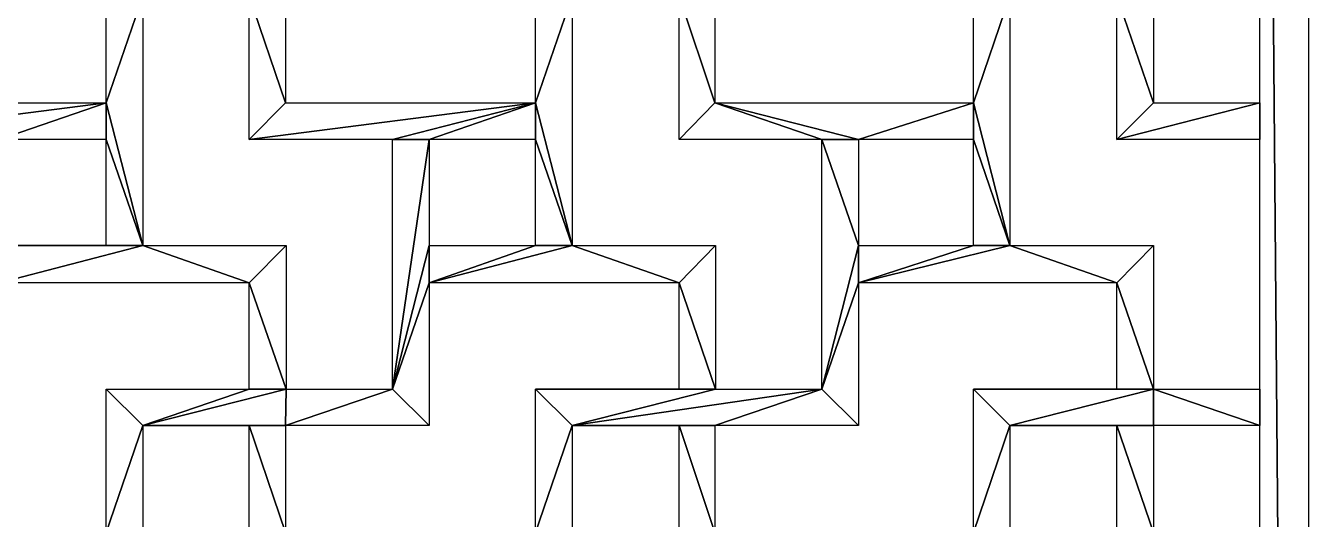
# Model space of a CAD drawing. Header units: centimetres. Extents: x -27.5 to -18.9, y -9.4 to 9.5.
# Drawn here: x -23.065 to -18.888, y 2.455 to 4.063 of the extents above; entities that cross this region are included whole.
import ezdxf

# ---------------------------------------------------------------- set-up
doc = ezdxf.new("R2010")
doc.units = ezdxf.units.CM
doc.header["$MEASUREMENT"] = 0
doc.layers.add('layer 1', color=7, linetype='Continuous')

msp = doc.modelspace()

# ---------------------------------------------------------------- linework, layer by layer
at = {"layer": 'layer 1', "color": 250}
for points in [[(-18.88772, 9.47963), (-18.88772, 9.47963), (-19.04571, 9.3217), (-19.04571, 9.3217), (-19.04571, 9.3217), (-19.04571, 9.3217), (-18.88772, -9.3973), (-18.88772, -9.3973), (-18.88772, -9.3973), (-18.88772, -9.3973), (-18.88772, 9.47963), (-18.88772, 9.47963)], [(-18.88772, 9.47963), (-18.88772, 9.47963), (-19.04571, 9.3217), (-19.04571, 9.3217), (-19.04571, 9.3217), (-19.04571, 9.3217), (-18.88772, -9.3973), (-18.88772, -9.3973), (-18.88772, -9.3973), (-18.88772, -9.3973), (-18.88772, 9.47963), (-18.88772, 9.47963)], [(-19.04571, 9.3217), (-19.04571, 9.3217), (-19.04571, -9.23937), (-19.04571, -9.23937), (-19.04571, -9.23937), (-19.04571, -9.23937), (-18.88772, -9.3973), (-18.88772, -9.3973), (-18.88772, -9.3973), (-18.88772, -9.3973), (-19.04571, 9.3217), (-19.04571, 9.3217)], [(-19.04571, 9.3217), (-19.04571, 9.3217), (-19.04571, -9.23937), (-19.04571, -9.23937), (-19.04571, -9.23937), (-19.04571, -9.23937), (-18.88772, -9.3973), (-18.88772, -9.3973), (-18.88772, -9.3973), (-18.88772, -9.3973), (-19.04571, 9.3217), (-19.04571, 9.3217)], [(-22.80275, 4.27908), (-22.80275, 4.27908), (-22.80275, 3.81177), (-22.80275, 3.81177), (-22.80275, 3.81177), (-22.80275, 3.81177), (-22.68371, 4.16008), (-22.68371, 4.16008), (-22.68371, 4.16008), (-22.68371, 4.16008), (-22.80275, 4.27908), (-22.80275, 4.27908)], [(-22.80275, 4.27908), (-22.80275, 4.27908), (-22.80275, 3.81177), (-22.80275, 3.81177), (-22.80275, 3.81177), (-22.80275, 3.81177), (-22.68371, 4.16008), (-22.68371, 4.16008), (-22.68371, 4.16008), (-22.68371, 4.16008), (-22.80275, 4.27908), (-22.80275, 4.27908)], [(-21.40467, 4.27908), (-21.40467, 4.27908), (-21.40467, 3.81177), (-21.40467, 3.81177), (-21.40467, 3.81177), (-21.40467, 3.81177), (-21.28566, 4.16008), (-21.28566, 4.16008), (-21.28566, 4.16008), (-21.28566, 4.16008), (-21.40467, 4.27908), (-21.40467, 4.27908)], [(-21.40467, 4.27908), (-21.40467, 4.27908), (-21.40467, 3.81177), (-21.40467, 3.81177), (-21.40467, 3.81177), (-21.40467, 3.81177), (-21.28566, 4.16008), (-21.28566, 4.16008), (-21.28566, 4.16008), (-21.28566, 4.16008), (-21.40467, 4.27908), (-21.40467, 4.27908)], [(-19.97847, 4.27908), (-19.97847, 4.27908), (-19.97847, 3.81177), (-19.97847, 3.81177), (-19.97847, 3.81177), (-19.97847, 3.81177), (-19.85946, 4.16008), (-19.85946, 4.16008), (-19.85946, 4.16008), (-19.85946, 4.16008), (-19.97847, 4.27908), (-19.97847, 4.27908)], [(-19.97847, 4.27908), (-19.97847, 4.27908), (-19.97847, 3.81177), (-19.97847, 3.81177), (-19.97847, 3.81177), (-19.97847, 3.81177), (-19.85946, 4.16008), (-19.85946, 4.16008), (-19.85946, 4.16008), (-19.85946, 4.16008), (-19.97847, 4.27908), (-19.97847, 4.27908)], [(-22.68371, 4.16008), (-22.68371, 4.16008), (-22.80275, 3.81177), (-22.80275, 3.81177), (-22.80275, 3.81177), (-22.80275, 3.81177), (-22.68371, 3.34667), (-22.68371, 3.34667), (-22.68371, 3.34667), (-22.68371, 3.34667), (-22.68371, 4.16008), (-22.68371, 4.16008)], [(-22.68371, 4.16008), (-22.68371, 4.16008), (-22.80275, 3.81177), (-22.80275, 3.81177), (-22.80275, 3.81177), (-22.80275, 3.81177), (-22.68371, 3.34667), (-22.68371, 3.34667), (-22.68371, 3.34667), (-22.68371, 3.34667), (-22.68371, 4.16008), (-22.68371, 4.16008)], [(-22.33746, 4.16008), (-22.33746, 4.16008), (-22.33746, 3.69282), (-22.33746, 3.69282), (-22.33746, 3.69282), (-22.33746, 3.69282), (-22.21841, 3.81177), (-22.21841, 3.81177), (-22.21841, 3.81177), (-22.21841, 3.81177), (-22.33746, 4.16008), (-22.33746, 4.16008)], [(-22.33746, 4.16008), (-22.33746, 4.16008), (-22.33746, 3.69282), (-22.33746, 3.69282), (-22.33746, 3.69282), (-22.33746, 3.69282), (-22.21841, 3.81177), (-22.21841, 3.81177), (-22.21841, 3.81177), (-22.21841, 3.81177), (-22.33746, 4.16008), (-22.33746, 4.16008)], [(-22.21841, 4.16008), (-22.21841, 4.16008), (-22.33746, 4.16008), (-22.33746, 4.16008), (-22.33746, 4.16008), (-22.33746, 4.16008), (-22.21841, 3.81177), (-22.21841, 3.81177), (-22.21841, 3.81177), (-22.21841, 3.81177), (-22.21841, 4.16008), (-22.21841, 4.16008)], [(-22.21841, 4.16008), (-22.21841, 4.16008), (-22.33746, 4.16008), (-22.33746, 4.16008), (-22.33746, 4.16008), (-22.33746, 4.16008), (-22.21841, 3.81177), (-22.21841, 3.81177), (-22.21841, 3.81177), (-22.21841, 3.81177), (-22.21841, 4.16008), (-22.21841, 4.16008)], [(-21.28566, 4.16008), (-21.28566, 4.16008), (-21.40467, 3.81177), (-21.40467, 3.81177), (-21.40467, 3.81177), (-21.40467, 3.81177), (-21.28566, 3.34667), (-21.28566, 3.34667), (-21.28566, 3.34667), (-21.28566, 3.34667), (-21.28566, 4.16008), (-21.28566, 4.16008)], [(-21.28566, 4.16008), (-21.28566, 4.16008), (-21.40467, 3.81177), (-21.40467, 3.81177), (-21.40467, 3.81177), (-21.40467, 3.81177), (-21.28566, 3.34667), (-21.28566, 3.34667), (-21.28566, 3.34667), (-21.28566, 3.34667), (-21.28566, 4.16008), (-21.28566, 4.16008)], [(-20.93721, 4.16008), (-20.93721, 4.16008), (-20.93721, 3.69282), (-20.93721, 3.69282), (-20.93721, 3.69282), (-20.93721, 3.69282), (-20.82037, 3.81177), (-20.82037, 3.81177), (-20.82037, 3.81177), (-20.82037, 3.81177), (-20.93721, 4.16008), (-20.93721, 4.16008)], [(-20.93721, 4.16008), (-20.93721, 4.16008), (-20.93721, 3.69282), (-20.93721, 3.69282), (-20.93721, 3.69282), (-20.93721, 3.69282), (-20.82037, 3.81177), (-20.82037, 3.81177), (-20.82037, 3.81177), (-20.82037, 3.81177), (-20.93721, 4.16008), (-20.93721, 4.16008)], [(-20.82037, 4.16008), (-20.82037, 4.16008), (-20.93721, 4.16008), (-20.93721, 4.16008), (-20.93721, 4.16008), (-20.93721, 4.16008), (-20.82037, 3.81177), (-20.82037, 3.81177), (-20.82037, 3.81177), (-20.82037, 3.81177), (-20.82037, 4.16008), (-20.82037, 4.16008)], [(-20.82037, 4.16008), (-20.82037, 4.16008), (-20.93721, 4.16008), (-20.93721, 4.16008), (-20.93721, 4.16008), (-20.93721, 4.16008), (-20.82037, 3.81177), (-20.82037, 3.81177), (-20.82037, 3.81177), (-20.82037, 3.81177), (-20.82037, 4.16008), (-20.82037, 4.16008)], [(-19.85946, 4.16008), (-19.85946, 4.16008), (-19.97847, 3.81177), (-19.97847, 3.81177), (-19.97847, 3.81177), (-19.97847, 3.81177), (-19.85946, 3.34667), (-19.85946, 3.34667), (-19.85946, 3.34667), (-19.85946, 3.34667), (-19.85946, 4.16008), (-19.85946, 4.16008)], [(-19.85946, 4.16008), (-19.85946, 4.16008), (-19.97847, 3.81177), (-19.97847, 3.81177), (-19.97847, 3.81177), (-19.97847, 3.81177), (-19.85946, 3.34667), (-19.85946, 3.34667), (-19.85946, 3.34667), (-19.85946, 3.34667), (-19.85946, 4.16008), (-19.85946, 4.16008)], [(-19.51101, 4.16008), (-19.51101, 4.16008), (-19.51101, 3.69282), (-19.51101, 3.69282), (-19.51101, 3.69282), (-19.51101, 3.69282), (-19.39197, 3.81177), (-19.39197, 3.81177), (-19.39197, 3.81177), (-19.39197, 3.81177), (-19.51101, 4.16008), (-19.51101, 4.16008)], [(-19.51101, 4.16008), (-19.51101, 4.16008), (-19.51101, 3.69282), (-19.51101, 3.69282), (-19.51101, 3.69282), (-19.51101, 3.69282), (-19.39197, 3.81177), (-19.39197, 3.81177), (-19.39197, 3.81177), (-19.39197, 3.81177), (-19.51101, 4.16008), (-19.51101, 4.16008)], [(-19.39197, 4.16008), (-19.39197, 4.16008), (-19.51101, 4.16008), (-19.51101, 4.16008), (-19.51101, 4.16008), (-19.51101, 4.16008), (-19.39197, 3.81177), (-19.39197, 3.81177), (-19.39197, 3.81177), (-19.39197, 3.81177), (-19.39197, 4.16008), (-19.39197, 4.16008)], [(-19.39197, 4.16008), (-19.39197, 4.16008), (-19.51101, 4.16008), (-19.51101, 4.16008), (-19.51101, 4.16008), (-19.51101, 4.16008), (-19.39197, 3.81177), (-19.39197, 3.81177), (-19.39197, 3.81177), (-19.39197, 3.81177), (-19.39197, 4.16008), (-19.39197, 4.16008)], [(-22.80275, 3.81177), (-22.80275, 3.81177), (-23.73551, 3.69282), (-23.73551, 3.69282), (-23.73551, 3.69282), (-23.73551, 3.69282), (-23.15117, 3.69282), (-23.15117, 3.69282), (-23.15117, 3.69282), (-23.15117, 3.69282), (-22.80275, 3.81177), (-22.80275, 3.81177)], [(-22.80275, 3.81177), (-22.80275, 3.81177), (-23.73551, 3.69282), (-23.73551, 3.69282), (-23.73551, 3.69282), (-23.73551, 3.69282), (-23.15117, 3.69282), (-23.15117, 3.69282), (-23.15117, 3.69282), (-23.15117, 3.69282), (-22.80275, 3.81177), (-22.80275, 3.81177)], [(-23.6165, 3.81177), (-23.6165, 3.81177), (-23.73551, 3.69282), (-23.73551, 3.69282), (-23.73551, 3.69282), (-23.73551, 3.69282), (-22.80275, 3.81177), (-22.80275, 3.81177), (-22.80275, 3.81177), (-22.80275, 3.81177), (-23.6165, 3.81177), (-23.6165, 3.81177)], [(-23.6165, 3.81177), (-23.6165, 3.81177), (-23.73551, 3.69282), (-23.73551, 3.69282), (-23.73551, 3.69282), (-23.73551, 3.69282), (-22.80275, 3.81177), (-22.80275, 3.81177), (-22.80275, 3.81177), (-22.80275, 3.81177), (-23.6165, 3.81177), (-23.6165, 3.81177)], [(-22.80275, 3.81177), (-22.80275, 3.81177), (-23.15117, 3.69282), (-23.15117, 3.69282), (-23.15117, 3.69282), (-23.15117, 3.69282), (-22.80275, 3.69282), (-22.80275, 3.69282), (-22.80275, 3.69282), (-22.80275, 3.69282), (-22.80275, 3.81177), (-22.80275, 3.81177)], [(-22.80275, 3.81177), (-22.80275, 3.81177), (-23.15117, 3.69282), (-23.15117, 3.69282), (-23.15117, 3.69282), (-23.15117, 3.69282), (-22.80275, 3.69282), (-22.80275, 3.69282), (-22.80275, 3.69282), (-22.80275, 3.69282), (-22.80275, 3.81177), (-22.80275, 3.81177)], [(-22.80275, 3.81177), (-22.80275, 3.81177), (-22.80275, 3.69282), (-22.80275, 3.69282), (-22.80275, 3.69282), (-22.80275, 3.69282), (-22.68371, 3.34667), (-22.68371, 3.34667), (-22.68371, 3.34667), (-22.68371, 3.34667), (-22.80275, 3.81177), (-22.80275, 3.81177)], [(-22.80275, 3.81177), (-22.80275, 3.81177), (-22.80275, 3.69282), (-22.80275, 3.69282), (-22.80275, 3.69282), (-22.80275, 3.69282), (-22.68371, 3.34667), (-22.68371, 3.34667), (-22.68371, 3.34667), (-22.68371, 3.34667), (-22.80275, 3.81177), (-22.80275, 3.81177)], [(-21.40467, 3.81177), (-21.40467, 3.81177), (-22.33746, 3.69282), (-22.33746, 3.69282), (-22.33746, 3.69282), (-22.33746, 3.69282), (-21.86996, 3.69282), (-21.86996, 3.69282), (-21.86996, 3.69282), (-21.86996, 3.69282), (-21.40467, 3.81177), (-21.40467, 3.81177)], [(-21.40467, 3.81177), (-21.40467, 3.81177), (-22.33746, 3.69282), (-22.33746, 3.69282), (-22.33746, 3.69282), (-22.33746, 3.69282), (-21.86996, 3.69282), (-21.86996, 3.69282), (-21.86996, 3.69282), (-21.86996, 3.69282), (-21.40467, 3.81177), (-21.40467, 3.81177)], [(-22.21841, 3.81177), (-22.21841, 3.81177), (-22.33746, 3.69282), (-22.33746, 3.69282), (-22.33746, 3.69282), (-22.33746, 3.69282), (-21.40467, 3.81177), (-21.40467, 3.81177), (-21.40467, 3.81177), (-21.40467, 3.81177), (-22.21841, 3.81177), (-22.21841, 3.81177)], [(-22.21841, 3.81177), (-22.21841, 3.81177), (-22.33746, 3.69282), (-22.33746, 3.69282), (-22.33746, 3.69282), (-22.33746, 3.69282), (-21.40467, 3.81177), (-21.40467, 3.81177), (-21.40467, 3.81177), (-21.40467, 3.81177), (-22.21841, 3.81177), (-22.21841, 3.81177)], [(-21.40467, 3.81177), (-21.40467, 3.81177), (-21.86996, 3.69282), (-21.86996, 3.69282), (-21.86996, 3.69282), (-21.86996, 3.69282), (-21.75096, 3.69282), (-21.75096, 3.69282), (-21.75096, 3.69282), (-21.75096, 3.69282), (-21.40467, 3.81177), (-21.40467, 3.81177)], [(-21.40467, 3.81177), (-21.40467, 3.81177), (-21.86996, 3.69282), (-21.86996, 3.69282), (-21.86996, 3.69282), (-21.86996, 3.69282), (-21.75096, 3.69282), (-21.75096, 3.69282), (-21.75096, 3.69282), (-21.75096, 3.69282), (-21.40467, 3.81177), (-21.40467, 3.81177)], [(-21.40467, 3.81177), (-21.40467, 3.81177), (-21.75096, 3.69282), (-21.75096, 3.69282), (-21.75096, 3.69282), (-21.75096, 3.69282), (-21.40467, 3.69282), (-21.40467, 3.69282), (-21.40467, 3.69282), (-21.40467, 3.69282), (-21.40467, 3.81177), (-21.40467, 3.81177)], [(-21.40467, 3.81177), (-21.40467, 3.81177), (-21.75096, 3.69282), (-21.75096, 3.69282), (-21.75096, 3.69282), (-21.75096, 3.69282), (-21.40467, 3.69282), (-21.40467, 3.69282), (-21.40467, 3.69282), (-21.40467, 3.69282), (-21.40467, 3.81177), (-21.40467, 3.81177)], [(-21.40467, 3.81177), (-21.40467, 3.81177), (-21.40467, 3.69282), (-21.40467, 3.69282), (-21.40467, 3.69282), (-21.40467, 3.69282), (-21.28566, 3.34667), (-21.28566, 3.34667), (-21.28566, 3.34667), (-21.28566, 3.34667), (-21.40467, 3.81177), (-21.40467, 3.81177)], [(-21.40467, 3.81177), (-21.40467, 3.81177), (-21.40467, 3.69282), (-21.40467, 3.69282), (-21.40467, 3.69282), (-21.40467, 3.69282), (-21.28566, 3.34667), (-21.28566, 3.34667), (-21.28566, 3.34667), (-21.28566, 3.34667), (-21.40467, 3.81177), (-21.40467, 3.81177)], [(-20.82037, 3.81177), (-20.82037, 3.81177), (-20.93721, 3.69282), (-20.93721, 3.69282), (-20.93721, 3.69282), (-20.93721, 3.69282), (-20.47191, 3.69282), (-20.47191, 3.69282), (-20.47191, 3.69282), (-20.47191, 3.69282), (-20.82037, 3.81177), (-20.82037, 3.81177)], [(-20.82037, 3.81177), (-20.82037, 3.81177), (-20.93721, 3.69282), (-20.93721, 3.69282), (-20.93721, 3.69282), (-20.93721, 3.69282), (-20.47191, 3.69282), (-20.47191, 3.69282), (-20.47191, 3.69282), (-20.47191, 3.69282), (-20.82037, 3.81177), (-20.82037, 3.81177)], [(-20.35287, 3.69282), (-20.35287, 3.69282), (-19.97847, 3.81177), (-19.97847, 3.81177), (-19.97847, 3.81177), (-19.97847, 3.81177), (-20.82037, 3.81177), (-20.82037, 3.81177), (-20.82037, 3.81177), (-20.82037, 3.81177), (-20.35287, 3.69282), (-20.35287, 3.69282)], [(-20.35287, 3.69282), (-20.35287, 3.69282), (-19.97847, 3.81177), (-19.97847, 3.81177), (-19.97847, 3.81177), (-19.97847, 3.81177), (-20.82037, 3.81177), (-20.82037, 3.81177), (-20.82037, 3.81177), (-20.82037, 3.81177), (-20.35287, 3.69282), (-20.35287, 3.69282)], [(-20.82037, 3.81177), (-20.82037, 3.81177), (-20.47191, 3.69282), (-20.47191, 3.69282), (-20.47191, 3.69282), (-20.47191, 3.69282), (-20.35287, 3.69282), (-20.35287, 3.69282), (-20.35287, 3.69282), (-20.35287, 3.69282), (-20.82037, 3.81177), (-20.82037, 3.81177)], [(-20.82037, 3.81177), (-20.82037, 3.81177), (-20.47191, 3.69282), (-20.47191, 3.69282), (-20.47191, 3.69282), (-20.47191, 3.69282), (-20.35287, 3.69282), (-20.35287, 3.69282), (-20.35287, 3.69282), (-20.35287, 3.69282), (-20.82037, 3.81177), (-20.82037, 3.81177)], [(-19.97847, 3.81177), (-19.97847, 3.81177), (-20.35287, 3.69282), (-20.35287, 3.69282), (-20.35287, 3.69282), (-20.35287, 3.69282), (-19.97847, 3.69282), (-19.97847, 3.69282), (-19.97847, 3.69282), (-19.97847, 3.69282), (-19.97847, 3.81177), (-19.97847, 3.81177)], [(-19.97847, 3.81177), (-19.97847, 3.81177), (-20.35287, 3.69282), (-20.35287, 3.69282), (-20.35287, 3.69282), (-20.35287, 3.69282), (-19.97847, 3.69282), (-19.97847, 3.69282), (-19.97847, 3.69282), (-19.97847, 3.69282), (-19.97847, 3.81177), (-19.97847, 3.81177)], [(-19.97847, 3.81177), (-19.97847, 3.81177), (-19.97847, 3.69282), (-19.97847, 3.69282), (-19.97847, 3.69282), (-19.97847, 3.69282), (-19.85946, 3.34667), (-19.85946, 3.34667), (-19.85946, 3.34667), (-19.85946, 3.34667), (-19.97847, 3.81177), (-19.97847, 3.81177)], [(-19.97847, 3.81177), (-19.97847, 3.81177), (-19.97847, 3.69282), (-19.97847, 3.69282), (-19.97847, 3.69282), (-19.97847, 3.69282), (-19.85946, 3.34667), (-19.85946, 3.34667), (-19.85946, 3.34667), (-19.85946, 3.34667), (-19.97847, 3.81177), (-19.97847, 3.81177)], [(-19.04571, 3.81177), (-19.04571, 3.81177), (-19.51101, 3.69282), (-19.51101, 3.69282), (-19.51101, 3.69282), (-19.51101, 3.69282), (-19.04571, 3.69282), (-19.04571, 3.69282), (-19.04571, 3.69282), (-19.04571, 3.69282), (-19.04571, 3.81177), (-19.04571, 3.81177)], [(-19.04571, 3.81177), (-19.04571, 3.81177), (-19.51101, 3.69282), (-19.51101, 3.69282), (-19.51101, 3.69282), (-19.51101, 3.69282), (-19.04571, 3.69282), (-19.04571, 3.69282), (-19.04571, 3.69282), (-19.04571, 3.69282), (-19.04571, 3.81177), (-19.04571, 3.81177)], [(-19.51101, 3.69282), (-19.51101, 3.69282), (-19.04571, 3.81177), (-19.04571, 3.81177), (-19.04571, 3.81177), (-19.04571, 3.81177), (-19.39197, 3.81177), (-19.39197, 3.81177), (-19.39197, 3.81177), (-19.39197, 3.81177), (-19.51101, 3.69282), (-19.51101, 3.69282)], [(-19.51101, 3.69282), (-19.51101, 3.69282), (-19.04571, 3.81177), (-19.04571, 3.81177), (-19.04571, 3.81177), (-19.04571, 3.81177), (-19.39197, 3.81177), (-19.39197, 3.81177), (-19.39197, 3.81177), (-19.39197, 3.81177), (-19.51101, 3.69282), (-19.51101, 3.69282)], [(-22.80275, 3.69282), (-22.80275, 3.69282), (-22.80275, 3.34667), (-22.80275, 3.34667), (-22.80275, 3.34667), (-22.80275, 3.34667), (-22.68371, 3.34667), (-22.68371, 3.34667), (-22.68371, 3.34667), (-22.68371, 3.34667), (-22.80275, 3.69282), (-22.80275, 3.69282)], [(-22.80275, 3.69282), (-22.80275, 3.69282), (-22.80275, 3.34667), (-22.80275, 3.34667), (-22.80275, 3.34667), (-22.80275, 3.34667), (-22.68371, 3.34667), (-22.68371, 3.34667), (-22.68371, 3.34667), (-22.68371, 3.34667), (-22.80275, 3.69282), (-22.80275, 3.69282)], [(-21.75096, 3.69282), (-21.75096, 3.69282), (-21.86996, 2.87941), (-21.86996, 2.87941), (-21.86996, 2.87941), (-21.86996, 2.87941), (-21.75096, 3.34667), (-21.75096, 3.34667), (-21.75096, 3.34667), (-21.75096, 3.34667), (-21.75096, 3.69282), (-21.75096, 3.69282)], [(-21.75096, 3.69282), (-21.75096, 3.69282), (-21.86996, 2.87941), (-21.86996, 2.87941), (-21.86996, 2.87941), (-21.86996, 2.87941), (-21.75096, 3.34667), (-21.75096, 3.34667), (-21.75096, 3.34667), (-21.75096, 3.34667), (-21.75096, 3.69282), (-21.75096, 3.69282)], [(-21.86996, 3.69282), (-21.86996, 3.69282), (-21.86996, 2.87941), (-21.86996, 2.87941), (-21.86996, 2.87941), (-21.86996, 2.87941), (-21.75096, 3.69282), (-21.75096, 3.69282), (-21.75096, 3.69282), (-21.75096, 3.69282), (-21.86996, 3.69282), (-21.86996, 3.69282)], [(-21.86996, 3.69282), (-21.86996, 3.69282), (-21.86996, 2.87941), (-21.86996, 2.87941), (-21.86996, 2.87941), (-21.86996, 2.87941), (-21.75096, 3.69282), (-21.75096, 3.69282), (-21.75096, 3.69282), (-21.75096, 3.69282), (-21.86996, 3.69282), (-21.86996, 3.69282)], [(-21.40467, 3.69282), (-21.40467, 3.69282), (-21.40467, 3.34667), (-21.40467, 3.34667), (-21.40467, 3.34667), (-21.40467, 3.34667), (-21.28566, 3.34667), (-21.28566, 3.34667), (-21.28566, 3.34667), (-21.28566, 3.34667), (-21.40467, 3.69282), (-21.40467, 3.69282)], [(-21.40467, 3.69282), (-21.40467, 3.69282), (-21.40467, 3.34667), (-21.40467, 3.34667), (-21.40467, 3.34667), (-21.40467, 3.34667), (-21.28566, 3.34667), (-21.28566, 3.34667), (-21.28566, 3.34667), (-21.28566, 3.34667), (-21.40467, 3.69282), (-21.40467, 3.69282)], [(-20.47191, 3.69282), (-20.47191, 3.69282), (-20.47191, 2.87941), (-20.47191, 2.87941), (-20.47191, 2.87941), (-20.47191, 2.87941), (-20.35287, 3.34667), (-20.35287, 3.34667), (-20.35287, 3.34667), (-20.35287, 3.34667), (-20.47191, 3.69282), (-20.47191, 3.69282)], [(-20.47191, 3.69282), (-20.47191, 3.69282), (-20.47191, 2.87941), (-20.47191, 2.87941), (-20.47191, 2.87941), (-20.47191, 2.87941), (-20.35287, 3.34667), (-20.35287, 3.34667), (-20.35287, 3.34667), (-20.35287, 3.34667), (-20.47191, 3.69282), (-20.47191, 3.69282)], [(-20.35287, 3.69282), (-20.35287, 3.69282), (-20.47191, 3.69282), (-20.47191, 3.69282), (-20.47191, 3.69282), (-20.47191, 3.69282), (-20.35287, 3.34667), (-20.35287, 3.34667), (-20.35287, 3.34667), (-20.35287, 3.34667), (-20.35287, 3.69282), (-20.35287, 3.69282)], [(-20.35287, 3.69282), (-20.35287, 3.69282), (-20.47191, 3.69282), (-20.47191, 3.69282), (-20.47191, 3.69282), (-20.47191, 3.69282), (-20.35287, 3.34667), (-20.35287, 3.34667), (-20.35287, 3.34667), (-20.35287, 3.34667), (-20.35287, 3.69282), (-20.35287, 3.69282)], [(-19.97847, 3.69282), (-19.97847, 3.69282), (-19.97847, 3.34667), (-19.97847, 3.34667), (-19.97847, 3.34667), (-19.97847, 3.34667), (-19.85946, 3.34667), (-19.85946, 3.34667), (-19.85946, 3.34667), (-19.85946, 3.34667), (-19.97847, 3.69282), (-19.97847, 3.69282)], [(-19.97847, 3.69282), (-19.97847, 3.69282), (-19.97847, 3.34667), (-19.97847, 3.34667), (-19.97847, 3.34667), (-19.97847, 3.34667), (-19.85946, 3.34667), (-19.85946, 3.34667), (-19.85946, 3.34667), (-19.85946, 3.34667), (-19.97847, 3.69282), (-19.97847, 3.69282)], [(-22.68371, 3.34667), (-22.68371, 3.34667), (-23.15117, 3.22556), (-23.15117, 3.22556), (-23.15117, 3.22556), (-23.15117, 3.22556), (-22.33746, 3.22556), (-22.33746, 3.22556), (-22.33746, 3.22556), (-22.33746, 3.22556), (-22.68371, 3.34667), (-22.68371, 3.34667)], [(-22.68371, 3.34667), (-22.68371, 3.34667), (-23.15117, 3.22556), (-23.15117, 3.22556), (-23.15117, 3.22556), (-23.15117, 3.22556), (-22.33746, 3.22556), (-22.33746, 3.22556), (-22.33746, 3.22556), (-22.33746, 3.22556), (-22.68371, 3.34667), (-22.68371, 3.34667)], [(-23.15117, 3.34667), (-23.15117, 3.34667), (-23.15117, 3.22556), (-23.15117, 3.22556), (-23.15117, 3.22556), (-23.15117, 3.22556), (-22.68371, 3.34667), (-22.68371, 3.34667), (-22.68371, 3.34667), (-22.68371, 3.34667), (-23.15117, 3.34667), (-23.15117, 3.34667)], [(-23.15117, 3.34667), (-23.15117, 3.34667), (-23.15117, 3.22556), (-23.15117, 3.22556), (-23.15117, 3.22556), (-23.15117, 3.22556), (-22.68371, 3.34667), (-22.68371, 3.34667), (-22.68371, 3.34667), (-22.68371, 3.34667), (-23.15117, 3.34667), (-23.15117, 3.34667)], [(-22.80275, 3.34667), (-22.80275, 3.34667), (-23.15117, 3.34667), (-23.15117, 3.34667), (-23.15117, 3.34667), (-23.15117, 3.34667), (-22.68371, 3.34667), (-22.68371, 3.34667), (-22.68371, 3.34667), (-22.68371, 3.34667), (-22.80275, 3.34667), (-22.80275, 3.34667)], [(-22.80275, 3.34667), (-22.80275, 3.34667), (-23.15117, 3.34667), (-23.15117, 3.34667), (-23.15117, 3.34667), (-23.15117, 3.34667), (-22.68371, 3.34667), (-22.68371, 3.34667), (-22.68371, 3.34667), (-22.68371, 3.34667), (-22.80275, 3.34667), (-22.80275, 3.34667)], [(-22.68371, 3.34667), (-22.68371, 3.34667), (-22.33746, 3.22556), (-22.33746, 3.22556), (-22.33746, 3.22556), (-22.33746, 3.22556), (-22.21625, 3.34667), (-22.21625, 3.34667), (-22.21625, 3.34667), (-22.21625, 3.34667), (-22.68371, 3.34667), (-22.68371, 3.34667)], [(-22.68371, 3.34667), (-22.68371, 3.34667), (-22.33746, 3.22556), (-22.33746, 3.22556), (-22.33746, 3.22556), (-22.33746, 3.22556), (-22.21625, 3.34667), (-22.21625, 3.34667), (-22.21625, 3.34667), (-22.21625, 3.34667), (-22.68371, 3.34667), (-22.68371, 3.34667)], [(-22.21625, 3.34667), (-22.21625, 3.34667), (-22.33746, 3.22556), (-22.33746, 3.22556), (-22.33746, 3.22556), (-22.33746, 3.22556), (-22.21625, 2.87941), (-22.21625, 2.87941), (-22.21625, 2.87941), (-22.21625, 2.87941), (-22.21625, 3.34667), (-22.21625, 3.34667)], [(-22.21625, 3.34667), (-22.21625, 3.34667), (-22.33746, 3.22556), (-22.33746, 3.22556), (-22.33746, 3.22556), (-22.33746, 3.22556), (-22.21625, 2.87941), (-22.21625, 2.87941), (-22.21625, 2.87941), (-22.21625, 2.87941), (-22.21625, 3.34667), (-22.21625, 3.34667)], [(-21.75096, 3.34667), (-21.75096, 3.34667), (-21.86996, 2.87941), (-21.86996, 2.87941), (-21.86996, 2.87941), (-21.86996, 2.87941), (-21.75096, 3.22556), (-21.75096, 3.22556), (-21.75096, 3.22556), (-21.75096, 3.22556), (-21.75096, 3.34667), (-21.75096, 3.34667)], [(-21.75096, 3.34667), (-21.75096, 3.34667), (-21.86996, 2.87941), (-21.86996, 2.87941), (-21.86996, 2.87941), (-21.86996, 2.87941), (-21.75096, 3.22556), (-21.75096, 3.22556), (-21.75096, 3.22556), (-21.75096, 3.22556), (-21.75096, 3.34667), (-21.75096, 3.34667)], [(-21.28566, 3.34667), (-21.28566, 3.34667), (-21.75096, 3.22556), (-21.75096, 3.22556), (-21.75096, 3.22556), (-21.75096, 3.22556), (-20.93721, 3.22556), (-20.93721, 3.22556), (-20.93721, 3.22556), (-20.93721, 3.22556), (-21.28566, 3.34667), (-21.28566, 3.34667)], [(-21.28566, 3.34667), (-21.28566, 3.34667), (-21.75096, 3.22556), (-21.75096, 3.22556), (-21.75096, 3.22556), (-21.75096, 3.22556), (-20.93721, 3.22556), (-20.93721, 3.22556), (-20.93721, 3.22556), (-20.93721, 3.22556), (-21.28566, 3.34667), (-21.28566, 3.34667)], [(-21.40467, 3.34667), (-21.40467, 3.34667), (-21.75096, 3.22556), (-21.75096, 3.22556), (-21.75096, 3.22556), (-21.75096, 3.22556), (-21.28566, 3.34667), (-21.28566, 3.34667), (-21.28566, 3.34667), (-21.28566, 3.34667), (-21.40467, 3.34667), (-21.40467, 3.34667)], [(-21.40467, 3.34667), (-21.40467, 3.34667), (-21.75096, 3.22556), (-21.75096, 3.22556), (-21.75096, 3.22556), (-21.75096, 3.22556), (-21.28566, 3.34667), (-21.28566, 3.34667), (-21.28566, 3.34667), (-21.28566, 3.34667), (-21.40467, 3.34667), (-21.40467, 3.34667)], [(-21.75096, 3.22556), (-21.75096, 3.22556), (-21.40467, 3.34667), (-21.40467, 3.34667), (-21.40467, 3.34667), (-21.40467, 3.34667), (-21.75096, 3.34667), (-21.75096, 3.34667), (-21.75096, 3.34667), (-21.75096, 3.34667), (-21.75096, 3.22556), (-21.75096, 3.22556)], [(-21.75096, 3.22556), (-21.75096, 3.22556), (-21.40467, 3.34667), (-21.40467, 3.34667), (-21.40467, 3.34667), (-21.40467, 3.34667), (-21.75096, 3.34667), (-21.75096, 3.34667), (-21.75096, 3.34667), (-21.75096, 3.34667), (-21.75096, 3.22556), (-21.75096, 3.22556)], [(-21.28566, 3.34667), (-21.28566, 3.34667), (-20.93721, 3.22556), (-20.93721, 3.22556), (-20.93721, 3.22556), (-20.93721, 3.22556), (-20.81817, 3.34667), (-20.81817, 3.34667), (-20.81817, 3.34667), (-20.81817, 3.34667), (-21.28566, 3.34667), (-21.28566, 3.34667)], [(-21.28566, 3.34667), (-21.28566, 3.34667), (-20.93721, 3.22556), (-20.93721, 3.22556), (-20.93721, 3.22556), (-20.93721, 3.22556), (-20.81817, 3.34667), (-20.81817, 3.34667), (-20.81817, 3.34667), (-20.81817, 3.34667), (-21.28566, 3.34667), (-21.28566, 3.34667)], [(-20.81817, 3.34667), (-20.81817, 3.34667), (-20.93721, 3.22556), (-20.93721, 3.22556), (-20.93721, 3.22556), (-20.93721, 3.22556), (-20.81817, 2.87941), (-20.81817, 2.87941), (-20.81817, 2.87941), (-20.81817, 2.87941), (-20.81817, 3.34667), (-20.81817, 3.34667)], [(-20.81817, 3.34667), (-20.81817, 3.34667), (-20.93721, 3.22556), (-20.93721, 3.22556), (-20.93721, 3.22556), (-20.93721, 3.22556), (-20.81817, 2.87941), (-20.81817, 2.87941), (-20.81817, 2.87941), (-20.81817, 2.87941), (-20.81817, 3.34667), (-20.81817, 3.34667)], [(-20.35287, 3.34667), (-20.35287, 3.34667), (-20.47191, 2.87941), (-20.47191, 2.87941), (-20.47191, 2.87941), (-20.47191, 2.87941), (-20.35287, 3.22556), (-20.35287, 3.22556), (-20.35287, 3.22556), (-20.35287, 3.22556), (-20.35287, 3.34667), (-20.35287, 3.34667)], [(-20.35287, 3.34667), (-20.35287, 3.34667), (-20.47191, 2.87941), (-20.47191, 2.87941), (-20.47191, 2.87941), (-20.47191, 2.87941), (-20.35287, 3.22556), (-20.35287, 3.22556), (-20.35287, 3.22556), (-20.35287, 3.22556), (-20.35287, 3.34667), (-20.35287, 3.34667)], [(-19.85946, 3.34667), (-19.85946, 3.34667), (-20.35287, 3.22556), (-20.35287, 3.22556), (-20.35287, 3.22556), (-20.35287, 3.22556), (-19.51101, 3.22556), (-19.51101, 3.22556), (-19.51101, 3.22556), (-19.51101, 3.22556), (-19.85946, 3.34667), (-19.85946, 3.34667)], [(-19.85946, 3.34667), (-19.85946, 3.34667), (-20.35287, 3.22556), (-20.35287, 3.22556), (-20.35287, 3.22556), (-20.35287, 3.22556), (-19.51101, 3.22556), (-19.51101, 3.22556), (-19.51101, 3.22556), (-19.51101, 3.22556), (-19.85946, 3.34667), (-19.85946, 3.34667)], [(-19.97847, 3.34667), (-19.97847, 3.34667), (-20.35287, 3.22556), (-20.35287, 3.22556), (-20.35287, 3.22556), (-20.35287, 3.22556), (-19.85946, 3.34667), (-19.85946, 3.34667), (-19.85946, 3.34667), (-19.85946, 3.34667), (-19.97847, 3.34667), (-19.97847, 3.34667)], [(-19.97847, 3.34667), (-19.97847, 3.34667), (-20.35287, 3.22556), (-20.35287, 3.22556), (-20.35287, 3.22556), (-20.35287, 3.22556), (-19.85946, 3.34667), (-19.85946, 3.34667), (-19.85946, 3.34667), (-19.85946, 3.34667), (-19.97847, 3.34667), (-19.97847, 3.34667)], [(-20.35287, 3.22556), (-20.35287, 3.22556), (-19.97847, 3.34667), (-19.97847, 3.34667), (-19.97847, 3.34667), (-19.97847, 3.34667), (-20.35287, 3.34667), (-20.35287, 3.34667), (-20.35287, 3.34667), (-20.35287, 3.34667), (-20.35287, 3.22556), (-20.35287, 3.22556)], [(-20.35287, 3.22556), (-20.35287, 3.22556), (-19.97847, 3.34667), (-19.97847, 3.34667), (-19.97847, 3.34667), (-19.97847, 3.34667), (-20.35287, 3.34667), (-20.35287, 3.34667), (-20.35287, 3.34667), (-20.35287, 3.34667), (-20.35287, 3.22556), (-20.35287, 3.22556)], [(-19.85946, 3.34667), (-19.85946, 3.34667), (-19.51101, 3.22556), (-19.51101, 3.22556), (-19.51101, 3.22556), (-19.51101, 3.22556), (-19.39197, 3.34667), (-19.39197, 3.34667), (-19.39197, 3.34667), (-19.39197, 3.34667), (-19.85946, 3.34667), (-19.85946, 3.34667)], [(-19.85946, 3.34667), (-19.85946, 3.34667), (-19.51101, 3.22556), (-19.51101, 3.22556), (-19.51101, 3.22556), (-19.51101, 3.22556), (-19.39197, 3.34667), (-19.39197, 3.34667), (-19.39197, 3.34667), (-19.39197, 3.34667), (-19.85946, 3.34667), (-19.85946, 3.34667)], [(-19.39197, 3.34667), (-19.39197, 3.34667), (-19.51101, 3.22556), (-19.51101, 3.22556), (-19.51101, 3.22556), (-19.51101, 3.22556), (-19.39197, 2.87941), (-19.39197, 2.87941), (-19.39197, 2.87941), (-19.39197, 2.87941), (-19.39197, 3.34667), (-19.39197, 3.34667)], [(-19.39197, 3.34667), (-19.39197, 3.34667), (-19.51101, 3.22556), (-19.51101, 3.22556), (-19.51101, 3.22556), (-19.51101, 3.22556), (-19.39197, 2.87941), (-19.39197, 2.87941), (-19.39197, 2.87941), (-19.39197, 2.87941), (-19.39197, 3.34667), (-19.39197, 3.34667)], [(-22.33746, 3.22556), (-22.33746, 3.22556), (-22.33746, 2.87941), (-22.33746, 2.87941), (-22.33746, 2.87941), (-22.33746, 2.87941), (-22.21625, 2.87941), (-22.21625, 2.87941), (-22.21625, 2.87941), (-22.21625, 2.87941), (-22.33746, 3.22556), (-22.33746, 3.22556)], [(-22.33746, 3.22556), (-22.33746, 3.22556), (-22.33746, 2.87941), (-22.33746, 2.87941), (-22.33746, 2.87941), (-22.33746, 2.87941), (-22.21625, 2.87941), (-22.21625, 2.87941), (-22.21625, 2.87941), (-22.21625, 2.87941), (-22.33746, 3.22556), (-22.33746, 3.22556)], [(-21.75096, 3.22556), (-21.75096, 3.22556), (-21.86996, 2.87941), (-21.86996, 2.87941), (-21.86996, 2.87941), (-21.86996, 2.87941), (-21.75096, 2.76042), (-21.75096, 2.76042), (-21.75096, 2.76042), (-21.75096, 2.76042), (-21.75096, 3.22556), (-21.75096, 3.22556)], [(-21.75096, 3.22556), (-21.75096, 3.22556), (-21.86996, 2.87941), (-21.86996, 2.87941), (-21.86996, 2.87941), (-21.86996, 2.87941), (-21.75096, 2.76042), (-21.75096, 2.76042), (-21.75096, 2.76042), (-21.75096, 2.76042), (-21.75096, 3.22556), (-21.75096, 3.22556)], [(-20.93721, 3.22556), (-20.93721, 3.22556), (-20.93721, 2.87941), (-20.93721, 2.87941), (-20.93721, 2.87941), (-20.93721, 2.87941), (-20.81817, 2.87941), (-20.81817, 2.87941), (-20.81817, 2.87941), (-20.81817, 2.87941), (-20.93721, 3.22556), (-20.93721, 3.22556)], [(-20.93721, 3.22556), (-20.93721, 3.22556), (-20.93721, 2.87941), (-20.93721, 2.87941), (-20.93721, 2.87941), (-20.93721, 2.87941), (-20.81817, 2.87941), (-20.81817, 2.87941), (-20.81817, 2.87941), (-20.81817, 2.87941), (-20.93721, 3.22556), (-20.93721, 3.22556)], [(-20.35287, 3.22556), (-20.35287, 3.22556), (-20.47191, 2.87941), (-20.47191, 2.87941), (-20.47191, 2.87941), (-20.47191, 2.87941), (-20.35287, 2.76042), (-20.35287, 2.76042), (-20.35287, 2.76042), (-20.35287, 2.76042), (-20.35287, 3.22556), (-20.35287, 3.22556)], [(-20.35287, 3.22556), (-20.35287, 3.22556), (-20.47191, 2.87941), (-20.47191, 2.87941), (-20.47191, 2.87941), (-20.47191, 2.87941), (-20.35287, 2.76042), (-20.35287, 2.76042), (-20.35287, 2.76042), (-20.35287, 2.76042), (-20.35287, 3.22556), (-20.35287, 3.22556)], [(-19.51101, 3.22556), (-19.51101, 3.22556), (-19.51101, 2.87941), (-19.51101, 2.87941), (-19.51101, 2.87941), (-19.51101, 2.87941), (-19.39197, 2.87941), (-19.39197, 2.87941), (-19.39197, 2.87941), (-19.39197, 2.87941), (-19.51101, 3.22556), (-19.51101, 3.22556)], [(-19.51101, 3.22556), (-19.51101, 3.22556), (-19.51101, 2.87941), (-19.51101, 2.87941), (-19.51101, 2.87941), (-19.51101, 2.87941), (-19.39197, 2.87941), (-19.39197, 2.87941), (-19.39197, 2.87941), (-19.39197, 2.87941), (-19.51101, 3.22556), (-19.51101, 3.22556)], [(-22.80275, 2.87941), (-22.80275, 2.87941), (-22.68371, 2.76042), (-22.68371, 2.76042), (-22.68371, 2.76042), (-22.68371, 2.76042), (-22.33746, 2.87941), (-22.33746, 2.87941), (-22.33746, 2.87941), (-22.33746, 2.87941), (-22.80275, 2.87941), (-22.80275, 2.87941)], [(-22.80275, 2.87941), (-22.80275, 2.87941), (-22.68371, 2.76042), (-22.68371, 2.76042), (-22.68371, 2.76042), (-22.68371, 2.76042), (-22.33746, 2.87941), (-22.33746, 2.87941), (-22.33746, 2.87941), (-22.33746, 2.87941), (-22.80275, 2.87941), (-22.80275, 2.87941)], [(-22.80275, 2.87941), (-22.80275, 2.87941), (-22.80275, 2.41215), (-22.80275, 2.41215), (-22.80275, 2.41215), (-22.80275, 2.41215), (-22.68371, 2.76042), (-22.68371, 2.76042), (-22.68371, 2.76042), (-22.68371, 2.76042), (-22.80275, 2.87941), (-22.80275, 2.87941)], [(-22.80275, 2.87941), (-22.80275, 2.87941), (-22.80275, 2.41215), (-22.80275, 2.41215), (-22.80275, 2.41215), (-22.80275, 2.41215), (-22.68371, 2.76042), (-22.68371, 2.76042), (-22.68371, 2.76042), (-22.68371, 2.76042), (-22.80275, 2.87941), (-22.80275, 2.87941)], [(-22.21625, 2.87941), (-22.21625, 2.87941), (-22.68371, 2.76042), (-22.68371, 2.76042), (-22.68371, 2.76042), (-22.68371, 2.76042), (-22.21841, 2.76042), (-22.21841, 2.76042), (-22.21841, 2.76042), (-22.21841, 2.76042), (-22.21625, 2.87941), (-22.21625, 2.87941)], [(-22.21625, 2.87941), (-22.21625, 2.87941), (-22.68371, 2.76042), (-22.68371, 2.76042), (-22.68371, 2.76042), (-22.68371, 2.76042), (-22.21841, 2.76042), (-22.21841, 2.76042), (-22.21841, 2.76042), (-22.21841, 2.76042), (-22.21625, 2.87941), (-22.21625, 2.87941)], [(-22.33746, 2.87941), (-22.33746, 2.87941), (-22.68371, 2.76042), (-22.68371, 2.76042), (-22.68371, 2.76042), (-22.68371, 2.76042), (-22.21625, 2.87941), (-22.21625, 2.87941), (-22.21625, 2.87941), (-22.21625, 2.87941), (-22.33746, 2.87941), (-22.33746, 2.87941)], [(-22.33746, 2.87941), (-22.33746, 2.87941), (-22.68371, 2.76042), (-22.68371, 2.76042), (-22.68371, 2.76042), (-22.68371, 2.76042), (-22.21625, 2.87941), (-22.21625, 2.87941), (-22.21625, 2.87941), (-22.21625, 2.87941), (-22.33746, 2.87941), (-22.33746, 2.87941)], [(-22.21841, 2.76042), (-22.21841, 2.76042), (-21.86996, 2.87941), (-21.86996, 2.87941), (-21.86996, 2.87941), (-21.86996, 2.87941), (-22.21625, 2.87941), (-22.21625, 2.87941), (-22.21625, 2.87941), (-22.21625, 2.87941), (-22.21841, 2.76042), (-22.21841, 2.76042)], [(-22.21841, 2.76042), (-22.21841, 2.76042), (-21.86996, 2.87941), (-21.86996, 2.87941), (-21.86996, 2.87941), (-21.86996, 2.87941), (-22.21625, 2.87941), (-22.21625, 2.87941), (-22.21625, 2.87941), (-22.21625, 2.87941), (-22.21841, 2.76042), (-22.21841, 2.76042)], [(-21.86996, 2.87941), (-21.86996, 2.87941), (-22.21841, 2.76042), (-22.21841, 2.76042), (-22.21841, 2.76042), (-22.21841, 2.76042), (-21.75096, 2.76042), (-21.75096, 2.76042), (-21.75096, 2.76042), (-21.75096, 2.76042), (-21.86996, 2.87941), (-21.86996, 2.87941)], [(-21.86996, 2.87941), (-21.86996, 2.87941), (-22.21841, 2.76042), (-22.21841, 2.76042), (-22.21841, 2.76042), (-22.21841, 2.76042), (-21.75096, 2.76042), (-21.75096, 2.76042), (-21.75096, 2.76042), (-21.75096, 2.76042), (-21.86996, 2.87941), (-21.86996, 2.87941)], [(-21.40467, 2.87941), (-21.40467, 2.87941), (-21.28566, 2.76042), (-21.28566, 2.76042), (-21.28566, 2.76042), (-21.28566, 2.76042), (-20.81817, 2.87941), (-20.81817, 2.87941), (-20.81817, 2.87941), (-20.81817, 2.87941), (-21.40467, 2.87941), (-21.40467, 2.87941)], [(-21.40467, 2.87941), (-21.40467, 2.87941), (-21.28566, 2.76042), (-21.28566, 2.76042), (-21.28566, 2.76042), (-21.28566, 2.76042), (-20.81817, 2.87941), (-20.81817, 2.87941), (-20.81817, 2.87941), (-20.81817, 2.87941), (-21.40467, 2.87941), (-21.40467, 2.87941)], [(-21.40467, 2.87941), (-21.40467, 2.87941), (-21.40467, 2.41215), (-21.40467, 2.41215), (-21.40467, 2.41215), (-21.40467, 2.41215), (-21.28566, 2.76042), (-21.28566, 2.76042), (-21.28566, 2.76042), (-21.28566, 2.76042), (-21.40467, 2.87941), (-21.40467, 2.87941)], [(-21.40467, 2.87941), (-21.40467, 2.87941), (-21.40467, 2.41215), (-21.40467, 2.41215), (-21.40467, 2.41215), (-21.40467, 2.41215), (-21.28566, 2.76042), (-21.28566, 2.76042), (-21.28566, 2.76042), (-21.28566, 2.76042), (-21.40467, 2.87941), (-21.40467, 2.87941)], [(-20.93721, 2.87941), (-20.93721, 2.87941), (-21.40467, 2.87941), (-21.40467, 2.87941), (-21.40467, 2.87941), (-21.40467, 2.87941), (-20.81817, 2.87941), (-20.81817, 2.87941), (-20.81817, 2.87941), (-20.81817, 2.87941), (-20.93721, 2.87941), (-20.93721, 2.87941)], [(-20.93721, 2.87941), (-20.93721, 2.87941), (-21.40467, 2.87941), (-21.40467, 2.87941), (-21.40467, 2.87941), (-21.40467, 2.87941), (-20.81817, 2.87941), (-20.81817, 2.87941), (-20.81817, 2.87941), (-20.81817, 2.87941), (-20.93721, 2.87941), (-20.93721, 2.87941)], [(-20.47191, 2.87941), (-20.47191, 2.87941), (-21.28566, 2.76042), (-21.28566, 2.76042), (-21.28566, 2.76042), (-21.28566, 2.76042), (-20.82037, 2.76042), (-20.82037, 2.76042), (-20.82037, 2.76042), (-20.82037, 2.76042), (-20.47191, 2.87941), (-20.47191, 2.87941)], [(-20.47191, 2.87941), (-20.47191, 2.87941), (-21.28566, 2.76042), (-21.28566, 2.76042), (-21.28566, 2.76042), (-21.28566, 2.76042), (-20.82037, 2.76042), (-20.82037, 2.76042), (-20.82037, 2.76042), (-20.82037, 2.76042), (-20.47191, 2.87941), (-20.47191, 2.87941)], [(-20.81817, 2.87941), (-20.81817, 2.87941), (-21.28566, 2.76042), (-21.28566, 2.76042), (-21.28566, 2.76042), (-21.28566, 2.76042), (-20.47191, 2.87941), (-20.47191, 2.87941), (-20.47191, 2.87941), (-20.47191, 2.87941), (-20.81817, 2.87941), (-20.81817, 2.87941)], [(-20.81817, 2.87941), (-20.81817, 2.87941), (-21.28566, 2.76042), (-21.28566, 2.76042), (-21.28566, 2.76042), (-21.28566, 2.76042), (-20.47191, 2.87941), (-20.47191, 2.87941), (-20.47191, 2.87941), (-20.47191, 2.87941), (-20.81817, 2.87941), (-20.81817, 2.87941)], [(-20.47191, 2.87941), (-20.47191, 2.87941), (-20.82037, 2.76042), (-20.82037, 2.76042), (-20.82037, 2.76042), (-20.82037, 2.76042), (-20.35287, 2.76042), (-20.35287, 2.76042), (-20.35287, 2.76042), (-20.35287, 2.76042), (-20.47191, 2.87941), (-20.47191, 2.87941)], [(-20.47191, 2.87941), (-20.47191, 2.87941), (-20.82037, 2.76042), (-20.82037, 2.76042), (-20.82037, 2.76042), (-20.82037, 2.76042), (-20.35287, 2.76042), (-20.35287, 2.76042), (-20.35287, 2.76042), (-20.35287, 2.76042), (-20.47191, 2.87941), (-20.47191, 2.87941)], [(-19.97847, 2.87941), (-19.97847, 2.87941), (-19.85946, 2.76042), (-19.85946, 2.76042), (-19.85946, 2.76042), (-19.85946, 2.76042), (-19.39197, 2.87941), (-19.39197, 2.87941), (-19.39197, 2.87941), (-19.39197, 2.87941), (-19.97847, 2.87941), (-19.97847, 2.87941)], [(-19.97847, 2.87941), (-19.97847, 2.87941), (-19.85946, 2.76042), (-19.85946, 2.76042), (-19.85946, 2.76042), (-19.85946, 2.76042), (-19.39197, 2.87941), (-19.39197, 2.87941), (-19.39197, 2.87941), (-19.39197, 2.87941), (-19.97847, 2.87941), (-19.97847, 2.87941)], [(-19.97847, 2.87941), (-19.97847, 2.87941), (-19.97847, 2.41215), (-19.97847, 2.41215), (-19.97847, 2.41215), (-19.97847, 2.41215), (-19.85946, 2.76042), (-19.85946, 2.76042), (-19.85946, 2.76042), (-19.85946, 2.76042), (-19.97847, 2.87941), (-19.97847, 2.87941)], [(-19.97847, 2.87941), (-19.97847, 2.87941), (-19.97847, 2.41215), (-19.97847, 2.41215), (-19.97847, 2.41215), (-19.97847, 2.41215), (-19.85946, 2.76042), (-19.85946, 2.76042), (-19.85946, 2.76042), (-19.85946, 2.76042), (-19.97847, 2.87941), (-19.97847, 2.87941)], [(-19.51101, 2.87941), (-19.51101, 2.87941), (-19.97847, 2.87941), (-19.97847, 2.87941), (-19.97847, 2.87941), (-19.97847, 2.87941), (-19.39197, 2.87941), (-19.39197, 2.87941), (-19.39197, 2.87941), (-19.39197, 2.87941), (-19.51101, 2.87941), (-19.51101, 2.87941)], [(-19.51101, 2.87941), (-19.51101, 2.87941), (-19.97847, 2.87941), (-19.97847, 2.87941), (-19.97847, 2.87941), (-19.97847, 2.87941), (-19.39197, 2.87941), (-19.39197, 2.87941), (-19.39197, 2.87941), (-19.39197, 2.87941), (-19.51101, 2.87941), (-19.51101, 2.87941)], [(-19.39197, 2.87941), (-19.39197, 2.87941), (-19.85946, 2.76042), (-19.85946, 2.76042), (-19.85946, 2.76042), (-19.85946, 2.76042), (-19.39197, 2.76042), (-19.39197, 2.76042), (-19.39197, 2.76042), (-19.39197, 2.76042), (-19.39197, 2.87941), (-19.39197, 2.87941)], [(-19.39197, 2.87941), (-19.39197, 2.87941), (-19.85946, 2.76042), (-19.85946, 2.76042), (-19.85946, 2.76042), (-19.85946, 2.76042), (-19.39197, 2.76042), (-19.39197, 2.76042), (-19.39197, 2.76042), (-19.39197, 2.76042), (-19.39197, 2.87941), (-19.39197, 2.87941)], [(-19.39197, 2.87941), (-19.39197, 2.87941), (-19.39197, 2.76042), (-19.39197, 2.76042), (-19.39197, 2.76042), (-19.39197, 2.76042), (-19.04571, 2.76042), (-19.04571, 2.76042), (-19.04571, 2.76042), (-19.04571, 2.76042), (-19.39197, 2.87941), (-19.39197, 2.87941)], [(-19.39197, 2.87941), (-19.39197, 2.87941), (-19.39197, 2.76042), (-19.39197, 2.76042), (-19.39197, 2.76042), (-19.39197, 2.76042), (-19.04571, 2.76042), (-19.04571, 2.76042), (-19.04571, 2.76042), (-19.04571, 2.76042), (-19.39197, 2.87941), (-19.39197, 2.87941)], [(-19.04571, 2.87941), (-19.04571, 2.87941), (-19.39197, 2.87941), (-19.39197, 2.87941), (-19.39197, 2.87941), (-19.39197, 2.87941), (-19.04571, 2.76042), (-19.04571, 2.76042), (-19.04571, 2.76042), (-19.04571, 2.76042), (-19.04571, 2.87941), (-19.04571, 2.87941)], [(-19.04571, 2.87941), (-19.04571, 2.87941), (-19.39197, 2.87941), (-19.39197, 2.87941), (-19.39197, 2.87941), (-19.39197, 2.87941), (-19.04571, 2.76042), (-19.04571, 2.76042), (-19.04571, 2.76042), (-19.04571, 2.76042), (-19.04571, 2.87941), (-19.04571, 2.87941)], [(-22.68371, 2.76042), (-22.68371, 2.76042), (-22.80275, 2.41215), (-22.80275, 2.41215), (-22.80275, 2.41215), (-22.80275, 2.41215), (-22.68371, 1.94704), (-22.68371, 1.94704), (-22.68371, 1.94704), (-22.68371, 1.94704), (-22.68371, 2.76042), (-22.68371, 2.76042)], [(-22.68371, 2.76042), (-22.68371, 2.76042), (-22.80275, 2.41215), (-22.80275, 2.41215), (-22.80275, 2.41215), (-22.80275, 2.41215), (-22.68371, 1.94704), (-22.68371, 1.94704), (-22.68371, 1.94704), (-22.68371, 1.94704), (-22.68371, 2.76042), (-22.68371, 2.76042)], [(-22.21841, 2.76042), (-22.21841, 2.76042), (-22.68371, 2.76042), (-22.68371, 2.76042), (-22.68371, 2.76042), (-22.68371, 2.76042), (-22.33746, 2.76042), (-22.33746, 2.76042), (-22.33746, 2.76042), (-22.33746, 2.76042), (-22.21841, 2.76042), (-22.21841, 2.76042)], [(-22.21841, 2.76042), (-22.21841, 2.76042), (-22.68371, 2.76042), (-22.68371, 2.76042), (-22.68371, 2.76042), (-22.68371, 2.76042), (-22.33746, 2.76042), (-22.33746, 2.76042), (-22.33746, 2.76042), (-22.33746, 2.76042), (-22.21841, 2.76042), (-22.21841, 2.76042)], [(-22.33746, 2.76042), (-22.33746, 2.76042), (-22.33746, 2.29315), (-22.33746, 2.29315), (-22.33746, 2.29315), (-22.33746, 2.29315), (-22.21841, 2.41215), (-22.21841, 2.41215), (-22.21841, 2.41215), (-22.21841, 2.41215), (-22.33746, 2.76042), (-22.33746, 2.76042)], [(-22.33746, 2.76042), (-22.33746, 2.76042), (-22.33746, 2.29315), (-22.33746, 2.29315), (-22.33746, 2.29315), (-22.33746, 2.29315), (-22.21841, 2.41215), (-22.21841, 2.41215), (-22.21841, 2.41215), (-22.21841, 2.41215), (-22.33746, 2.76042), (-22.33746, 2.76042)], [(-22.21841, 2.76042), (-22.21841, 2.76042), (-22.33746, 2.76042), (-22.33746, 2.76042), (-22.33746, 2.76042), (-22.33746, 2.76042), (-22.21841, 2.41215), (-22.21841, 2.41215), (-22.21841, 2.41215), (-22.21841, 2.41215), (-22.21841, 2.76042), (-22.21841, 2.76042)], [(-22.21841, 2.76042), (-22.21841, 2.76042), (-22.33746, 2.76042), (-22.33746, 2.76042), (-22.33746, 2.76042), (-22.33746, 2.76042), (-22.21841, 2.41215), (-22.21841, 2.41215), (-22.21841, 2.41215), (-22.21841, 2.41215), (-22.21841, 2.76042), (-22.21841, 2.76042)], [(-21.28566, 2.76042), (-21.28566, 2.76042), (-21.40467, 2.41215), (-21.40467, 2.41215), (-21.40467, 2.41215), (-21.40467, 2.41215), (-21.28566, 1.94704), (-21.28566, 1.94704), (-21.28566, 1.94704), (-21.28566, 1.94704), (-21.28566, 2.76042), (-21.28566, 2.76042)], [(-21.28566, 2.76042), (-21.28566, 2.76042), (-21.40467, 2.41215), (-21.40467, 2.41215), (-21.40467, 2.41215), (-21.40467, 2.41215), (-21.28566, 1.94704), (-21.28566, 1.94704), (-21.28566, 1.94704), (-21.28566, 1.94704), (-21.28566, 2.76042), (-21.28566, 2.76042)], [(-20.82037, 2.76042), (-20.82037, 2.76042), (-21.28566, 2.76042), (-21.28566, 2.76042), (-21.28566, 2.76042), (-21.28566, 2.76042), (-20.93721, 2.76042), (-20.93721, 2.76042), (-20.93721, 2.76042), (-20.93721, 2.76042), (-20.82037, 2.76042), (-20.82037, 2.76042)], [(-20.82037, 2.76042), (-20.82037, 2.76042), (-21.28566, 2.76042), (-21.28566, 2.76042), (-21.28566, 2.76042), (-21.28566, 2.76042), (-20.93721, 2.76042), (-20.93721, 2.76042), (-20.93721, 2.76042), (-20.93721, 2.76042), (-20.82037, 2.76042), (-20.82037, 2.76042)], [(-20.93721, 2.76042), (-20.93721, 2.76042), (-20.93721, 2.29315), (-20.93721, 2.29315), (-20.93721, 2.29315), (-20.93721, 2.29315), (-20.82037, 2.41215), (-20.82037, 2.41215), (-20.82037, 2.41215), (-20.82037, 2.41215), (-20.93721, 2.76042), (-20.93721, 2.76042)], [(-20.93721, 2.76042), (-20.93721, 2.76042), (-20.93721, 2.29315), (-20.93721, 2.29315), (-20.93721, 2.29315), (-20.93721, 2.29315), (-20.82037, 2.41215), (-20.82037, 2.41215), (-20.82037, 2.41215), (-20.82037, 2.41215), (-20.93721, 2.76042), (-20.93721, 2.76042)], [(-20.82037, 2.76042), (-20.82037, 2.76042), (-20.93721, 2.76042), (-20.93721, 2.76042), (-20.93721, 2.76042), (-20.93721, 2.76042), (-20.82037, 2.41215), (-20.82037, 2.41215), (-20.82037, 2.41215), (-20.82037, 2.41215), (-20.82037, 2.76042), (-20.82037, 2.76042)], [(-20.82037, 2.76042), (-20.82037, 2.76042), (-20.93721, 2.76042), (-20.93721, 2.76042), (-20.93721, 2.76042), (-20.93721, 2.76042), (-20.82037, 2.41215), (-20.82037, 2.41215), (-20.82037, 2.41215), (-20.82037, 2.41215), (-20.82037, 2.76042), (-20.82037, 2.76042)], [(-19.85946, 2.76042), (-19.85946, 2.76042), (-19.97847, 2.41215), (-19.97847, 2.41215), (-19.97847, 2.41215), (-19.97847, 2.41215), (-19.85946, 1.94704), (-19.85946, 1.94704), (-19.85946, 1.94704), (-19.85946, 1.94704), (-19.85946, 2.76042), (-19.85946, 2.76042)], [(-19.85946, 2.76042), (-19.85946, 2.76042), (-19.97847, 2.41215), (-19.97847, 2.41215), (-19.97847, 2.41215), (-19.97847, 2.41215), (-19.85946, 1.94704), (-19.85946, 1.94704), (-19.85946, 1.94704), (-19.85946, 1.94704), (-19.85946, 2.76042), (-19.85946, 2.76042)], [(-19.39197, 2.76042), (-19.39197, 2.76042), (-19.85946, 2.76042), (-19.85946, 2.76042), (-19.85946, 2.76042), (-19.85946, 2.76042), (-19.51101, 2.76042), (-19.51101, 2.76042), (-19.51101, 2.76042), (-19.51101, 2.76042), (-19.39197, 2.76042), (-19.39197, 2.76042)], [(-19.39197, 2.76042), (-19.39197, 2.76042), (-19.85946, 2.76042), (-19.85946, 2.76042), (-19.85946, 2.76042), (-19.85946, 2.76042), (-19.51101, 2.76042), (-19.51101, 2.76042), (-19.51101, 2.76042), (-19.51101, 2.76042), (-19.39197, 2.76042), (-19.39197, 2.76042)], [(-19.51101, 2.76042), (-19.51101, 2.76042), (-19.51101, 2.29315), (-19.51101, 2.29315), (-19.51101, 2.29315), (-19.51101, 2.29315), (-19.39197, 2.41215), (-19.39197, 2.41215), (-19.39197, 2.41215), (-19.39197, 2.41215), (-19.51101, 2.76042), (-19.51101, 2.76042)], [(-19.51101, 2.76042), (-19.51101, 2.76042), (-19.51101, 2.29315), (-19.51101, 2.29315), (-19.51101, 2.29315), (-19.51101, 2.29315), (-19.39197, 2.41215), (-19.39197, 2.41215), (-19.39197, 2.41215), (-19.39197, 2.41215), (-19.51101, 2.76042), (-19.51101, 2.76042)], [(-19.39197, 2.76042), (-19.39197, 2.76042), (-19.51101, 2.76042), (-19.51101, 2.76042), (-19.51101, 2.76042), (-19.51101, 2.76042), (-19.39197, 2.41215), (-19.39197, 2.41215), (-19.39197, 2.41215), (-19.39197, 2.41215), (-19.39197, 2.76042), (-19.39197, 2.76042)], [(-19.39197, 2.76042), (-19.39197, 2.76042), (-19.51101, 2.76042), (-19.51101, 2.76042), (-19.51101, 2.76042), (-19.51101, 2.76042), (-19.39197, 2.41215), (-19.39197, 2.41215), (-19.39197, 2.41215), (-19.39197, 2.41215), (-19.39197, 2.76042), (-19.39197, 2.76042)]]:
    msp.add_open_spline(points, degree=3, knots=[0, 0, 0, 0, 0.25, 0.25, 0.25, 0.25, 0.5, 0.5, 0.5, 0.5, 1, 1, 1, 1], dxfattribs=at)

doc.saveas('drawing.dxf')
